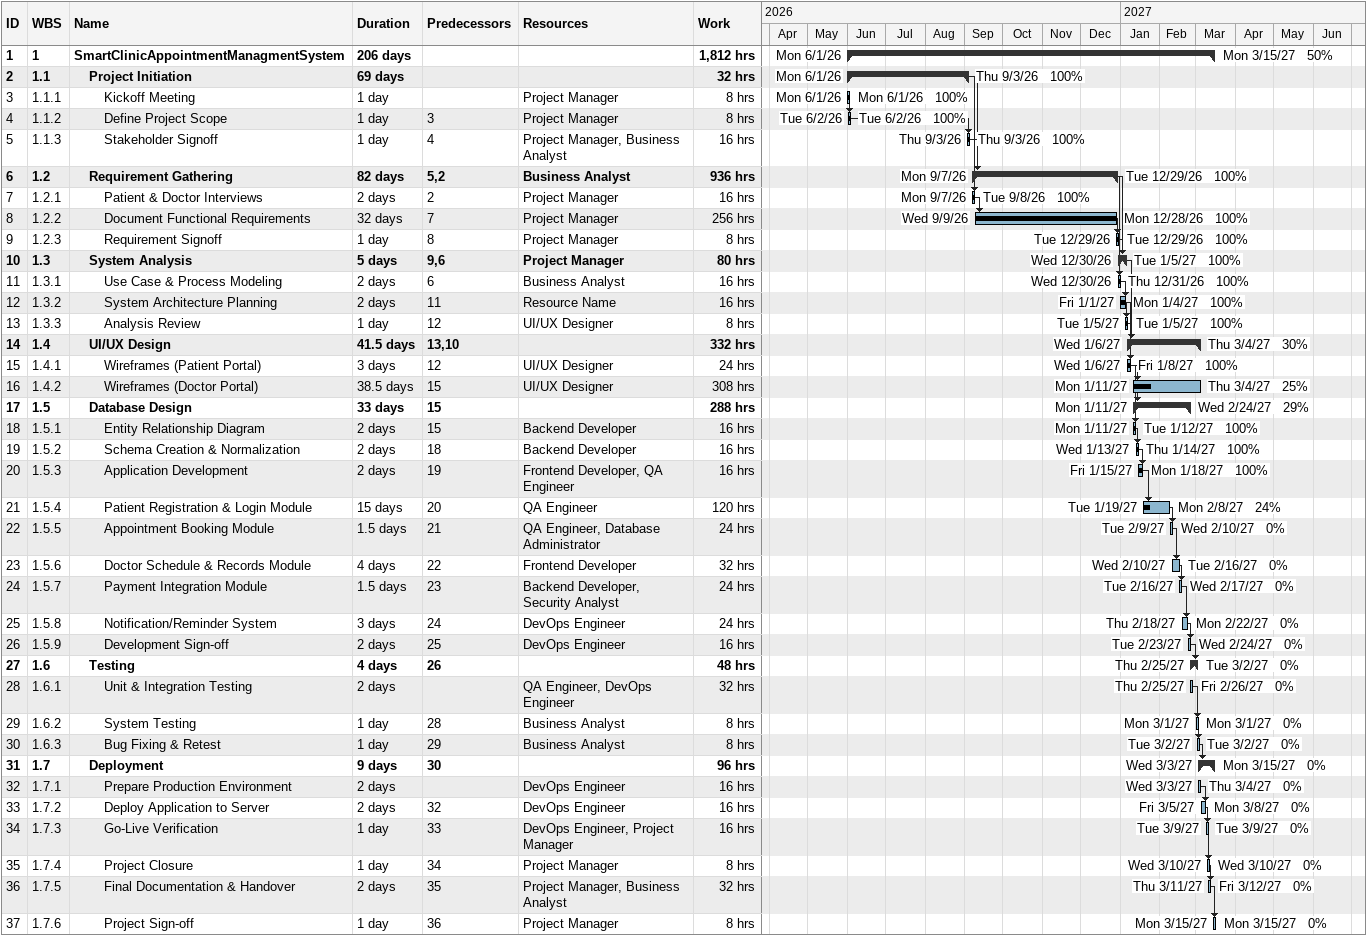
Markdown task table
| ID | WBS | Task | Duration | Start | Finish | Predecessors | Resources | % complete | Work (h) |
|---|---|---|---|---|---|---|---|---|---|
| 1 | 1 | **SmartClinicAppointmentManagmentSystem** | 206d | 2026-06-01 | 2027-03-15 |  |  | 50 | 1812 |
| 2 | 1.1 | **Project Initiation** | 69d | 2026-06-01 | 2026-09-03 |  |  | 100 | 32 |
| 3 | 1.1.1 | Kickoff Meeting | 1d | 2026-06-01 | 2026-06-01 |  | Project Manager | 100 | 8 |
| 4 | 1.1.2 | Define Project Scope | 1d | 2026-06-02 | 2026-06-02 | 3 | Project Manager | 100 | 8 |
| 5 | 1.1.3 | Stakeholder Signoff | 1d | 2026-09-03 | 2026-09-03 | 4 | Project Manager, Business Analyst | 100 | 16 |
| 6 | 1.2 | **Requirement Gathering** | 82d | 2026-09-07 | 2026-12-29 | 5, 2 | Business Analyst | 100 | 936 |
| 7 | 1.2.1 | Patient & Doctor Interviews | 2d | 2026-09-07 | 2026-09-08 | 2 | Project Manager | 100 | 16 |
| 8 | 1.2.2 | Document Functional Requirements | 32d | 2026-09-09 | 2026-12-28 | 7 | Project Manager | 100 | 256 |
| 9 | 1.2.3 | Requirement Signoff | 1d | 2026-12-29 | 2026-12-29 | 8 | Project Manager | 100 | 8 |
| 10 | 1.3 | **System Analysis** | 5d | 2026-12-30 | 2027-01-05 | 9, 6 | Project Manager | 100 | 80 |
| 11 | 1.3.1 | Use Case & Process Modeling | 2d | 2026-12-30 | 2026-12-31 | 6 | Business Analyst | 100 | 16 |
| 12 | 1.3.2 | System Architecture Planning | 2d | 2027-01-01 | 2027-01-04 | 11 | Resource Name | 100 | 16 |
| 13 | 1.3.3 | Analysis Review | 1d | 2027-01-05 | 2027-01-05 | 12 | UI/UX Designer | 100 | 8 |
| 14 | 1.4 | **UI/UX Design** | 41.5d | 2027-01-06 | 2027-03-04 | 13, 10 |  | 30 | 332 |
| 15 | 1.4.1 | Wireframes (Patient Portal) | 3d | 2027-01-06 | 2027-01-08 | 12 | UI/UX Designer | 100 | 24 |
| 16 | 1.4.2 | Wireframes (Doctor Portal) | 38.5d | 2027-01-11 | 2027-03-04 | 15 | UI/UX Designer | 25 | 308 |
| 17 | 1.5 | **Database Design** | 33d | 2027-01-11 | 2027-02-24 | 15 |  | 29 | 288 |
| 18 | 1.5.1 | Entity Relationship Diagram | 2d | 2027-01-11 | 2027-01-12 | 15 | Backend Developer | 100 | 16 |
| 19 | 1.5.2 | Schema Creation & Normalization | 2d | 2027-01-13 | 2027-01-14 | 18 | Backend Developer | 100 | 16 |
| 20 | 1.5.3 | Application Development | 2d | 2027-01-15 | 2027-01-18 | 19 | Frontend Developer, QA Engineer | 100 | 16 |
| 21 | 1.5.4 | Patient Registration & Login Module | 15d | 2027-01-19 | 2027-02-08 | 20 | QA Engineer | 24 | 120 |
| 22 | 1.5.5 | Appointment Booking Module | 1.5d | 2027-02-09 | 2027-02-10 | 21 | QA Engineer, Database Administrator | 0 | 24 |
| 23 | 1.5.6 | Doctor Schedule & Records Module | 4d | 2027-02-10 | 2027-02-16 | 22 | Frontend Developer | 0 | 32 |
| 24 | 1.5.7 | Payment Integration Module | 1.5d | 2027-02-16 | 2027-02-17 | 23 | Backend Developer, Security Analyst | 0 | 24 |
| 25 | 1.5.8 | Notification/Reminder System | 3d | 2027-02-18 | 2027-02-22 | 24 | DevOps Engineer | 0 | 24 |
| 26 | 1.5.9 | Development Sign-off | 2d | 2027-02-23 | 2027-02-24 | 25 | DevOps Engineer | 0 | 16 |
| 27 | 1.6 | **Testing** | 4d | 2027-02-25 | 2027-03-02 | 26 |  | 0 | 48 |
| 28 | 1.6.1 | Unit & Integration Testing | 2d | 2027-02-25 | 2027-02-26 |  | QA Engineer, DevOps Engineer | 0 | 32 |
| 29 | 1.6.2 | System Testing | 1d | 2027-03-01 | 2027-03-01 | 28 | Business Analyst | 0 | 8 |
| 30 | 1.6.3 | Bug Fixing & Retest | 1d | 2027-03-02 | 2027-03-02 | 29 | Business Analyst | 0 | 8 |
| 31 | 1.7 | **Deployment** | 9d | 2027-03-03 | 2027-03-15 | 30 |  | 0 | 96 |
| 32 | 1.7.1 | Prepare Production Environment | 2d | 2027-03-03 | 2027-03-04 |  | DevOps Engineer | 0 | 16 |
| 33 | 1.7.2 | Deploy Application to Server | 2d | 2027-03-05 | 2027-03-08 | 32 | DevOps Engineer | 0 | 16 |
| 34 | 1.7.3 | Go-Live Verification | 1d | 2027-03-09 | 2027-03-09 | 33 | DevOps Engineer, Project Manager | 0 | 16 |
| 35 | 1.7.4 | Project Closure | 1d | 2027-03-10 | 2027-03-10 | 34 | Project Manager | 0 | 8 |
| 36 | 1.7.5 | Final Documentation & Handover | 2d | 2027-03-11 | 2027-03-12 | 35 | Project Manager, Business Analyst | 0 | 32 |
| 37 | 1.7.6 | Project Sign-off | 1d | 2027-03-15 | 2027-03-15 | 36 | Project Manager | 0 | 8 |
